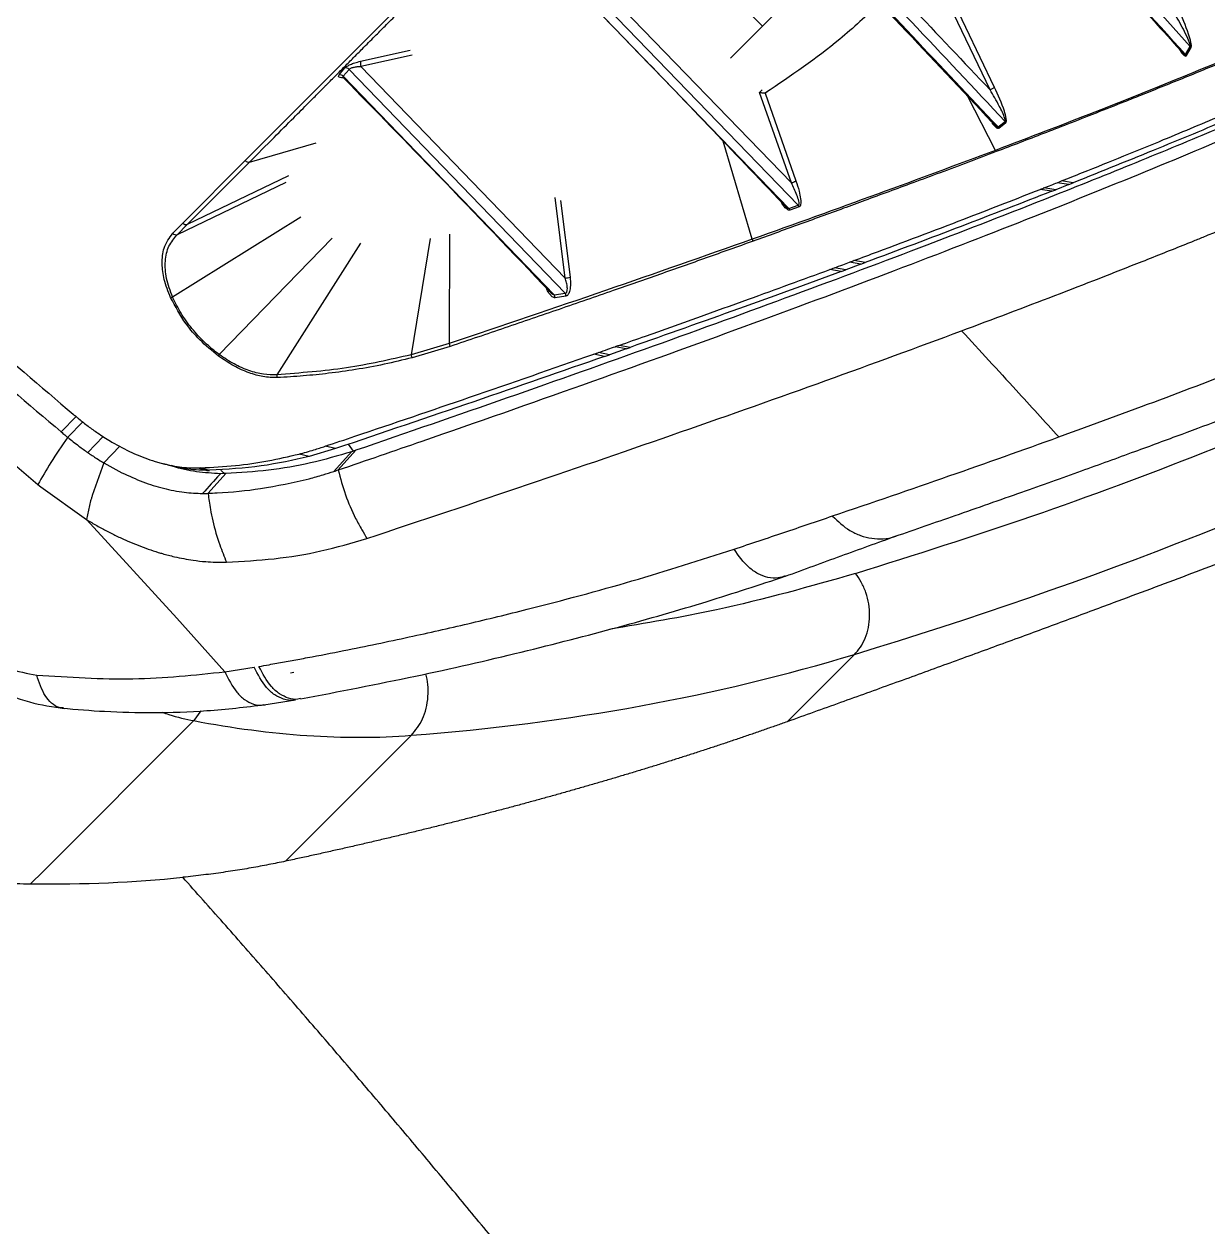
# Model space of a CAD drawing. Extents: x 525 to 613, y 487 to 635.
# Drawn here: x 594.53 to 599.6, y 569.88 to 575.03 of the extents above; entities that cross this region are included whole.
import ezdxf

# ---------------------------------------------------------------- set-up
doc = ezdxf.new("R2010")
doc.units = 0
doc.header["$MEASUREMENT"] = 0
doc.layers.add('1', color=4, linetype='Continuous')
doc.layers.add('STD TEST', color=3, linetype='Continuous')

# ---------------------------------------------------------------- blocks, each defined once
blk = doc.blocks.new('2023 VANGUARD')
at = {"layer": '1', "color": 3, "linetype": 'Continuous', "lineweight": 25}
for p, q in [((28.0539, -16.9949), (28.7296, -17.6697)), ((27.7079, -17.1589), (28.8533, -18.3417)), ((28.8426, -18.4509), (27.6258, -17.193)), ((28.883, -18.4373), (27.6528, -17.165)), ((28.5925, -17.8068), (29.0338, -17.3655)), ((29.7043, -17.9431), (29.4263, -17.3612)), ((29.724, -17.9325), (29.4514, -17.3621)), ((27.0074, -17.8205), (27.2198, -17.7737)), ((30.5423, -17.7918), (30.5622, -17.7571)), ((30.5459, -17.7965), (30.5658, -17.7619)), ((30.5658, -17.7619), (30.5622, -17.7571)), ((27.228, -17.7942), (27.0091, -17.8424)), ((26.9156, -17.8788), (26.9409, -17.8493)), ((26.9588, -17.8553), (26.9337, -17.8847)), ((26.9337, -17.8847), (27.8375, -18.8218)), ((27.8839, -18.8149), (26.9588, -17.8553)), ((27.0091, -17.8424), (27.8846, -18.7495)), ((26.9367, -17.8929), (26.936, -17.8932)), ((28.7173, -17.9546), (28.7288, -17.9425)), ((28.8533, -18.3417), (28.7173, -17.9546)), ((28.7424, -17.9566), (28.741, -17.9572)), ((28.741, -17.9572), (28.873, -18.3335)), ((28.7424, -17.9566), (28.7489, -17.9498)), ((29.7276, -18.2026), (29.6093, -17.9723)), ((29.7386, -18.1022), (29.7687, -18.0782)), ((29.7419, -18.1073), (29.772, -18.0832)), ((29.772, -18.0832), (29.7687, -18.0782)), ((26.5322, -18.2523), (26.8168, -18.1704)), ((28.6855, -18.5834), (28.5611, -18.1637)), ((26.246, -18.5141), (26.513, -18.2461)), ((26.2653, -18.5204), (26.5322, -18.2523)), ((26.6879, -18.3398), (26.2217, -18.5643)), ((26.6992, -18.3117), (26.2653, -18.5204)), ((30.0426, -18.3485), (29.9857, -18.371)), ((30.0426, -18.3485), (29.992, -18.341)), ((30.0611, -18.3411), (30.0104, -18.3337)), ((30.0426, -18.3485), (30.0611, -18.3411)), ((29.9691, -18.3775), (29.9186, -18.37)), ((29.9857, -18.371), (29.9351, -18.3635)), ((29.9691, -18.3775), (29.9857, -18.371)), ((27.8846, -18.7495), (27.8409, -18.4047)), ((27.864, -18.417), (27.9049, -18.7453)), ((28.8426, -18.4509), (28.883, -18.4373)), ((28.8866, -18.4447), (28.8463, -18.4584)), ((26.7521, -18.4885), (26.2026, -18.8321)), ((26.2028, -18.5579), (26.246, -18.5141)), ((26.2217, -18.5643), (26.2653, -18.5204)), ((26.8858, -18.5791), (26.4023, -19.0776)), ((27.008, -18.6002), (26.6487, -19.1638)), ((27.3061, -18.5803), (27.2243, -19.0785)), ((27.3881, -18.562), (27.3879, -19.0301)), ((29.0865, -18.7139), (29.0375, -18.7058)), ((29.1516, -18.6898), (29.0865, -18.7139)), ((29.1516, -18.6898), (29.1025, -18.6817)), ((29.1701, -18.6829), (29.121, -18.6749)), ((29.1516, -18.6898), (29.1701, -18.6829)), ((29.067, -18.7211), (29.0181, -18.713)), ((29.067, -18.7211), (29.0865, -18.7139)), ((27.8174, -18.806), (27.8234, -18.8133)), ((27.8375, -18.8218), (27.8839, -18.8149)), ((27.8877, -18.8266), (27.8414, -18.8337)), ((27.3879, -19.0301), (27.2243, -19.0785)), ((27.3921, -19.0426), (27.2282, -19.0913)), ((28.0741, -19.0779), (28.0272, -19.0688)), ((28.1462, -19.0525), (28.0741, -19.0779)), ((28.1462, -19.0525), (28.0991, -19.0436)), ((28.1624, -19.0468), (28.1154, -19.0379)), ((28.1462, -19.0525), (28.1624, -19.0468)), ((28.0531, -19.0852), (28.0063, -19.0761)), ((28.0531, -19.0852), (28.0741, -19.0779)), ((25.789, -19.3432), (25.7249, -19.4087)), ((25.8173, -19.3659), (25.7528, -19.4317)), ((25.9045, -19.4283), (25.8388, -19.4969)), ((25.908, -19.5417), (25.9762, -19.47)), ((25.9362, -19.4487), (25.942, -19.4521)), ((26.9007, -19.4803), (26.7869, -19.5141)), ((26.9007, -19.4803), (26.8565, -19.4702)), ((26.9779, -19.4908), (26.9558, -19.4616)), ((26.7869, -19.514), (26.744, -19.5037)), ((26.9691, -19.4937), (26.8938, -19.5782)), ((26.9874, -19.4876), (26.912, -19.572)), ((26.9779, -19.4908), (26.969, -19.4937)), ((26.9873, -19.4876), (26.9779, -19.4908)), ((25.908, -19.5417), (25.8581, -19.6809)), ((25.908, -19.5416), (25.9853, -19.5838)), ((26.1339, -19.5372), (26.1639, -19.546)), ((26.3117, -19.5633), (26.3231, -19.5629)), ((26.3117, -19.5633), (26.3484, -19.5737)), ((26.3604, -19.5735), (26.3231, -19.5629)), ((26.3484, -19.5737), (26.3604, -19.5735)), ((25.625, -19.6343), (25.6372, -19.6444)), ((26.4309, -19.5874), (26.3546, -19.672)), ((26.4245, -19.5876), (26.4073, -19.5879)), ((26.4309, -19.5874), (26.4245, -19.5876)), ((25.6372, -19.6444), (25.8334, -19.7845)), ((25.8513, -19.7048), (25.8334, -19.7845)), ((25.8333, -19.7845), (26.22, -20.2065)), ((26.22, -20.2065), (26.4262, -20.4365)), ((28.8349, -20.6508), (29.1235, -20.3622)), ((26.4263, -20.4365), (26.5516, -20.4174)), ((26.7211, -20.4395), (26.7079, -20.443)), ((26.5925, -20.5784), (26.7291, -20.5567)), ((26.3236, -20.6041), (26.2936, -20.6461)), ((25.6472, -21.2924), (26.2936, -20.6461)), ((27.2256, -20.7089), (26.686, -21.2485)), ((25.5942, -21.3455), (25.6472, -21.2924))]:
    blk.add_line(p, q, dxfattribs=at)
for centre, radius, start, end in [((27.0522, -17.828), 0.0454, 170.5638, 198.5392), ((26.9188, -17.8993), 0.0208, 44.4745, 98.8886), ((26.9439, -17.8699), 0.0208, 44.4928, 98.4462), ((29.748, -18.1945), 0.022, 201.764, 217.9204), ((26.5281, -18.2323), 0.0204, 222.3821, 281.6658), ((28.8245, -18.4645), 0.0226, 15.5532, 36.9063), ((28.8649, -18.4509), 0.0226, 16.0735, 37.0486), ((26.2612, -18.5003), 0.0205, 222.1935, 281.5718), ((26.2181, -18.544), 0.0207, 222.4455, 280.0507), ((28.7077, -18.5778), 0.0229, 194.1843, 216.7919), ((27.8791, -18.6716), 0.0781, 273.9952, 289.2893), ((26.1937, -18.8036), 0.0299, 269.9576, 287.4579), ((27.8184, -18.8346), 0.0229, 2.1611, 33.6941), ((27.8648, -18.8277), 0.0229, 2.6126, 33.7313), ((27.412, -19.0288), 0.0242, 182.9099, 214.6539), ((26.4361, -19.0975), 0.0393, 149.5353, 160.2236), ((27.2489, -19.078), 0.0246, 181.1294, 212.6752), ((26.6746, -19.1648), 0.0259, 177.8269, 205.983)]:
    blk.add_arc(centre, radius, start, end, dxfattribs=at)
for points, knots in [([(33.089, -17.8555), (32.8469, -17.5345), (32.3652, -16.8957), (31.5863, -15.9847), (30.7889, -15.0999), (29.9669, -14.2414), (29.1318, -13.4082), (28.2861, -12.5963), (27.4201, -11.8141), (26.5231, -11.0565), (25.896, -10.586), (25.5807, -10.3493)], [0, 0, 0, 0, 0.113392, 0.225638, 0.337341, 0.448782, 0.560233, 0.669481, 0.778832, 0.888788, 1, 1, 1, 1]), ([(32.6165, -18.3278), (32.528, -18.1961), (32.3492, -17.9299), (32.0677, -17.5326), (31.7728, -17.1325), (31.4636, -16.7304), (31.1491, -16.3383), (30.7744, -15.8893), (30.3282, -15.3796), (29.7887, -14.7964), (29.285, -14.2806), (28.8367, -13.84), (28.4614, -13.4835), (28.0918, -13.1442), (27.7284, -12.8222), (27.3605, -12.5075), (26.9058, -12.1331), (26.3605, -11.7073), (25.7337, -11.2469), (25.3112, -10.9616), (25.103, -10.821)], [0, 0, 0, 0, 0.0447089, 0.0903487, 0.1369096, 0.1843794, 0.2327447, 0.2779544, 0.3484175, 0.4226792, 0.500679, 0.5505248, 0.5989031, 0.6457948, 0.691185, 0.7350623, 0.7815627, 0.8564232, 0.9292521, 1, 1, 1, 1]), ([(26.513, -18.2461), (26.6532, -18.1059), (26.9335, -17.8256), (27.3264, -17.4323), (27.7009, -17.0565), (28.0561, -16.6987), (28.3947, -16.3564), (28.7162, -16.0311), (29.0196, -15.7236), (29.2022, -15.5384), (29.2936, -15.4458)], [0, 0, 0, 0, 0.124992, 0.249991, 0.374994, 0.500001, 0.625009, 0.750013, 0.875011, 1, 1, 1, 1]), ([(26.5322, -18.2523), (26.5673, -18.217), (26.6309, -18.1532), (26.715, -18.0689), (26.7787, -18.005), (26.8225, -17.961), (26.8484, -17.9349), (26.8726, -17.9106), (26.9016, -17.8815), (26.9397, -17.8432), (26.9776, -17.8051), (27.0207, -17.7618), (27.0656, -17.7167), (27.1155, -17.6666), (27.1678, -17.6141), (27.2275, -17.554), (27.2907, -17.4906), (27.3642, -17.4167), (27.4445, -17.3359), (27.5308, -17.2492), (27.6221, -17.1574), (27.7134, -17.0656), (27.8058, -16.9726), (27.897, -16.8809), (27.9887, -16.7887), (28.0838, -16.693), (28.1793, -16.5968), (28.2811, -16.4944), (28.3853, -16.3895), (28.4902, -16.2838), (28.5929, -16.1805), (28.693, -16.0795), (28.8508, -15.9205), (29.0649, -15.7043), (29.2314, -15.536), (29.3162, -15.4502)], [0, 0, 0, 0, 0.031102, 0.056282, 0.075541, 0.088878, 0.096293, 0.099337, 0.111164, 0.122963, 0.134733, 0.146474, 0.1633, 0.177064, 0.193684, 0.213162, 0.234458, 0.254875, 0.284974, 0.313681, 0.340995, 0.377161, 0.406953, 0.436616, 0.472631, 0.504105, 0.538698, 0.576408, 0.616164, 0.655115, 0.695362, 0.734534, 0.772763, 0.884269, 1, 1, 1, 1]), ([(28.829, -15.9765), (28.88, -16.0288), (28.9806, -16.1319), (29.1243, -16.2802), (29.2543, -16.4152), (29.3663, -16.5321), (29.4604, -16.6308), (29.5396, -16.7142), (29.628, -16.8075), (29.7427, -16.9292), (29.898, -17.095), (30.0866, -17.2982), (30.2982, -17.5282), (30.4458, -17.6915), (30.5202, -17.7738)], [0, 0, 0, 0, 0.088774, 0.175045, 0.250975, 0.316566, 0.371816, 0.416727, 0.456379, 0.528032, 0.620036, 0.732393, 0.865102, 1, 1, 1, 1]), ([(30.5423, -17.7918), (30.2614, -17.4839), (29.6998, -16.8682), (29.1193, -16.2698), (28.8291, -15.9706)], [0, 0, 0, 0, 0.500025, 1, 1, 1, 1]), ([(28.8583, -15.9456), (28.9543, -16.0442), (29.1561, -16.2513), (29.4711, -16.5797), (29.8129, -16.9412), (30.1806, -17.3363), (30.4318, -17.6134), (30.5622, -17.7571)], [0, 0, 0, 0, 0.165885, 0.348821, 0.548819, 0.765883, 1, 1, 1, 1]), ([(29.7687, -18.0782), (29.6349, -17.9355), (29.375, -17.6582), (28.9926, -17.2584), (28.6313, -16.8849), (28.3965, -16.6456), (28.2831, -16.5299)], [0, 0, 0, 0, 0.273502, 0.531332, 0.773494, 1, 1, 1, 1]), ([(28.3371, -16.5219), (28.5671, -16.7567), (29.027, -17.2264), (29.4785, -17.7042), (29.7043, -17.9431)], [0, 0, 0, 0, 0.499964, 1, 1, 1, 1]), ([(28.2513, -16.5591), (28.4773, -16.7897), (28.9697, -17.2922), (29.4519, -17.8044), (29.7128, -18.0814)], [0, 0, 0, 0, 0.459009, 1, 1, 1, 1]), ([(29.7386, -18.1022), (29.4938, -17.8421), (29.0042, -17.3218), (28.5043, -16.8113), (28.2544, -16.556)], [0, 0, 0, 0, 0.500017, 1, 1, 1, 1]), ([(27.624, -17.1975), (27.8083, -17.3852), (28.2092, -17.7933), (28.604, -18.2072), (28.8172, -18.4308)], [0, 0, 0, 0, 0.45983, 1, 1, 1, 1]), ([(29.2304, -17.5728), (29.1748, -17.6251), (29.0246, -17.7662), (28.8514, -17.883), (28.7424, -17.9566)], [0, 0, 0, 0, 0.370714, 1, 1, 1, 1]), ([(31.2487, -17.587), (31.1397, -17.6336), (30.9217, -17.7268), (30.5534, -17.8788), (30.1591, -18.0376), (29.8714, -18.1476), (29.7276, -18.2026)], [0, 0, 0, 0, 0.249996, 0.499995, 0.749996, 1, 1, 1, 1]), ([(31.252, -17.5934), (31.1649, -17.6305), (30.9931, -17.7037), (30.775, -17.7941), (30.6185, -17.8582), (30.5278, -17.8951), (30.4379, -17.9314), (30.3554, -17.9645), (30.2633, -18.0012), (30.1598, -18.0422), (30.0439, -18.0876), (29.9351, -18.1298), (29.8332, -18.169), (29.7648, -18.195), (29.7306, -18.208)], [0, 0, 0, 0, 0.200875, 0.396231, 0.456503, 0.516239, 0.57544, 0.630724, 0.673355, 0.748347, 0.821887, 0.882771, 0.941398, 1, 1, 1, 1]), ([(30.5622, -17.7571), (30.5623, -17.7568), (30.5625, -17.756), (30.5624, -17.7538), (30.5604, -17.7433), (30.5498, -17.7186), (30.5268, -17.6702), (30.5048, -17.6323), (30.49, -17.6069)], [0, 0, 0, 0, 0.012072, 0.024808, 0.051838, 0.232455, 0.48621, 1, 1, 1, 1]), ([(30.5658, -17.7619), (30.5662, -17.7608), (30.5671, -17.7584), (30.567, -17.7507), (30.5639, -17.7327), (30.5477, -17.6789), (30.5269, -17.6316), (30.511, -17.5957)], [0, 0, 0, 0, 0.032067, 0.075182, 0.158067, 0.359041, 1, 1, 1, 1]), ([(31.6899, -17.6642), (31.6116, -17.7005), (31.4524, -17.7741), (31.1858, -17.8932), (30.8928, -18.0206), (30.5702, -18.1568), (30.2173, -18.3015), (29.8386, -18.4525), (29.3907, -18.6258), (28.8706, -18.821), (28.2695, -19.0396), (27.6456, -19.2607), (27.2055, -19.4124), (26.9873, -19.4876)], [0, 0, 0, 0, 0.073434, 0.149042, 0.226912, 0.307125, 0.389668, 0.474472, 0.55786, 0.670736, 0.782355, 0.892082, 1, 1, 1, 1]), ([(29.1235, -20.3622), (30.1322, -20.0561), (31.0877, -19.6807), (32.884, -18.7944), (33.7248, -18.2835), (34.5046, -17.707)], [0, 0, 0, 0, 0.5, 0.5, 1, 1, 1, 1]), ([(26.912, -19.572), (27.0323, -19.5307), (27.3934, -19.4065), (27.9671, -19.2052), (28.6179, -18.9708), (29.2287, -18.7438), (29.7945, -18.5258), (30.3165, -18.3166), (30.7938, -18.1171), (31.2314, -17.9269), (31.4842, -17.811), (31.6106, -17.753)], [0, 0, 0, 0, 0.059169, 0.177526, 0.296078, 0.414434, 0.532979, 0.649245, 0.765695, 0.882739, 1, 1, 1, 1]), ([(30.5127, -17.7655), (30.5145, -17.7687), (30.5215, -17.7806), (30.5309, -17.7908), (30.5386, -17.7968), (30.5416, -17.7982), (30.5442, -17.7986), (30.5453, -17.7972), (30.5459, -17.7965)], [0, 0, 0, 0, 0.172318, 0.647044, 0.757243, 0.820178, 0.917575, 1, 1, 1, 1]), ([(30.5204, -17.7737), (30.5207, -17.7741), (30.5249, -17.7796), (30.5311, -17.7862), (30.5379, -17.7919), (30.5407, -17.7929), (30.5418, -17.7926), (30.5421, -17.7921), (30.5423, -17.7918)], [0, 0, 0, 0, 0.049173, 0.559481, 0.794611, 0.900551, 0.950625, 1, 1, 1, 1]), ([(26.965, -17.8343), (26.9707, -17.8319), (26.9841, -17.8264), (26.9989, -17.8227), (27.0074, -17.8205)], [0, 0, 0, 0, 0.4263032, 1, 1, 1, 1]), ([(30.5459, -17.7965), (30.5454, -17.7957), (30.5444, -17.794), (30.543, -17.7926), (30.5423, -17.7918)], [0, 0, 0, 0, 0.491159, 1, 1, 1, 1]), ([(26.936, -17.8912), (26.9325, -17.8913), (26.9233, -17.8918), (26.9155, -17.8892), (26.9118, -17.8847), (26.9144, -17.8806), (26.9156, -17.8788)], [0, 0, 0, 0, 0.19334, 0.509848, 0.776974, 1, 1, 1, 1]), ([(26.9362, -17.8928), (26.9349, -17.8919), (26.9326, -17.8903), (26.9321, -17.8874), (26.9331, -17.8856), (26.9337, -17.8847)], [0, 0, 0, 0, 0.401221, 0.705874, 1, 1, 1, 1]), ([(26.9409, -17.8493), (26.9421, -17.8481), (26.9446, -17.8455), (26.9488, -17.8428), (26.9509, -17.8415)], [0, 0, 0, 0, 0.494823, 1, 1, 1, 1]), ([(26.9509, -17.8415), (26.955, -17.8391), (26.9592, -17.8365), (26.9648, -17.8344), (26.965, -17.8343)], [0, 0, 0, 0, 0.959695, 1, 1, 1, 1]), ([(26.9588, -17.8553), (26.9596, -17.8545), (26.9614, -17.8527), (26.9677, -17.8494), (26.9785, -17.8459), (26.9936, -17.843), (27.0039, -17.8426), (27.0091, -17.8424)], [0, 0, 0, 0, 0.115786, 0.234894, 0.482837, 0.739892, 1, 1, 1, 1]), ([(26.9358, -17.8932), (27.0712, -18.0318), (27.3669, -18.3343), (27.6587, -18.6406), (27.8169, -18.8065)], [0, 0, 0, 0, 0.458069, 1, 1, 1, 1]), ([(29.724, -17.9325), (29.723, -17.9333), (29.7209, -17.9347), (29.716, -17.9374), (29.7104, -17.9403), (29.7064, -17.9422), (29.7043, -17.9431)], [0, 0, 0, 0, 0.2640643, 0.5000045, 0.7359395, 1, 1, 1, 1]), ([(29.772, -18.0832), (29.7726, -18.0825), (29.7739, -18.081), (29.7744, -18.0779), (29.7745, -18.0753), (29.7745, -18.0717), (29.7731, -18.0584), (29.7594, -18.0098), (29.7394, -17.9661), (29.724, -17.9325)], [0, 0, 0, 0, 0.0310819, 0.0689901, 0.0772148, 0.0931109, 0.1471519, 0.3453954, 1, 1, 1, 1]), ([(28.741, -17.9572), (28.74, -17.9573), (28.7376, -17.9575), (28.7319, -17.9572), (28.7248, -17.9562), (28.7198, -17.9552), (28.7173, -17.9546)], [0, 0, 0, 0, 0.208753, 0.461631, 0.721587, 1, 1, 1, 1]), ([(29.7687, -18.0782), (29.7689, -18.078), (29.7693, -18.0775), (29.7698, -18.076), (29.7696, -18.0721), (29.7637, -18.0508), (29.7412, -18.0056), (29.7178, -17.9661), (29.7043, -17.9431)], [0, 0, 0, 0, 0.011879, 0.024081, 0.049938, 0.106745, 0.482651, 1, 1, 1, 1]), ([(29.712, -18.0845), (29.7178, -18.0913), (29.7257, -18.1007), (29.7352, -18.1072), (29.7395, -18.1085), (29.7412, -18.1076), (29.7419, -18.1073)], [0, 0, 0, 0, 0.565882, 0.77708, 0.903783, 1, 1, 1, 1]), ([(29.7131, -18.081), (29.7141, -18.0822), (29.7189, -18.0882), (29.726, -18.0953), (29.733, -18.101), (29.7362, -18.1024), (29.7377, -18.1026), (29.7383, -18.1024), (29.7386, -18.1022)], [0, 0, 0, 0, 0.117632, 0.586323, 0.805842, 0.906815, 0.954331, 1, 1, 1, 1]), ([(30.0104, -18.3337), (30.0405, -18.3217), (30.1911, -18.2617), (30.4287, -18.1652), (30.6229, -18.0837), (30.7089, -18.0475)], [0, 0, 0, 0, 0.1222075, 0.6110824, 1, 1, 1, 1]), ([(30.7605, -18.0546), (30.6506, -18.1007), (30.4288, -18.1938), (30.1844, -18.2917), (30.0611, -18.3411)], [0, 0, 0, 0, 0.495566, 1, 1, 1, 1]), ([(29.5827, -18.9758), (29.7174, -18.9251), (29.986, -18.824), (30.268, -18.7137), (30.4509, -18.641), (30.5239, -18.6116), (30.581, -18.5886), (30.6294, -18.569), (30.6942, -18.5426), (30.7713, -18.5111), (30.858, -18.4753), (30.952, -18.4362), (31.0562, -18.3925), (31.1443, -18.3551), (31.2124, -18.3259), (31.2574, -18.3065), (31.2998, -18.2882), (31.3402, -18.2707), (31.3785, -18.254), (31.4333, -18.23), (31.5005, -18.2003), (31.5761, -18.1666), (31.6401, -18.1378), (31.6783, -18.1204), (31.6959, -18.1124)], [0, 0, 0, 0, 0.159638, 0.318415, 0.359826, 0.401157, 0.416576, 0.437532, 0.46746, 0.506317, 0.545815, 0.591526, 0.643402, 0.701391, 0.726608, 0.750159, 0.772861, 0.794715, 0.815726, 0.835897, 0.885812, 0.929774, 0.967826, 1, 1, 1, 1]), ([(29.7419, -18.1073), (29.7415, -18.1064), (29.7405, -18.1046), (29.7392, -18.103), (29.7386, -18.1022)], [0, 0, 0, 0, 0.491139, 1, 1, 1, 1]), ([(29.7276, -18.2026), (29.562, -18.2644), (29.2308, -18.3881), (28.8672, -18.5183), (28.6855, -18.5834)], [0, 0, 0, 0, 0.500001, 1, 1, 1, 1]), ([(29.7306, -18.208), (29.6914, -18.2228), (29.6125, -18.2527), (29.4935, -18.2972), (29.3796, -18.3395), (29.2717, -18.3793), (29.1727, -18.4158), (29.0435, -18.4631), (28.8851, -18.5209), (28.7538, -18.5682), (28.6893, -18.5915)], [0, 0, 0, 0, 0.1201, 0.241391, 0.35664, 0.456541, 0.555683, 0.641741, 0.824069, 1, 1, 1, 1]), ([(28.8533, -18.3417), (28.8553, -18.341), (28.8592, -18.3396), (28.8648, -18.3375), (28.8697, -18.3354), (28.8719, -18.3342), (28.873, -18.3335)], [0, 0, 0, 0, 0.2623023, 0.497575, 0.7356217, 1, 1, 1, 1]), ([(28.883, -18.4373), (28.8834, -18.4372), (28.8844, -18.4369), (28.8854, -18.4357), (28.8861, -18.4339), (28.8867, -18.4291), (28.8845, -18.4155), (28.8744, -18.3845), (28.8618, -18.3589), (28.8533, -18.3417)], [0, 0, 0, 0, 0.02509, 0.050081, 0.07577, 0.102555, 0.218807, 0.472548, 1, 1, 1, 1]), ([(28.873, -18.3335), (28.8777, -18.3479), (28.886, -18.3732), (28.8924, -18.4041), (28.8939, -18.4234), (28.8933, -18.434), (28.8913, -18.4405), (28.8889, -18.4436), (28.8874, -18.4443), (28.8866, -18.4447)], [0, 0, 0, 0, 0.361183, 0.637594, 0.749062, 0.842504, 0.92392, 0.961841, 1, 1, 1, 1]), ([(29.9351, -18.3635), (29.9457, -18.3593), (29.9647, -18.3518), (29.9836, -18.3443), (29.992, -18.341)], [0, 0, 0, 0, 0.560161, 1, 1, 1, 1]), ([(29.992, -18.341), (29.9944, -18.3401), (30.0006, -18.3376), (30.0067, -18.3352), (30.0104, -18.3337)], [0, 0, 0, 0, 0.396342, 1, 1, 1, 1]), ([(29.9991, -19.4306), (30.1456, -19.377), (30.4385, -19.2698), (30.8411, -19.1152), (31.2157, -18.9658), (31.5729, -18.8172), (31.9086, -18.6711), (32.205, -18.5353), (32.3845, -18.4479), (32.4757, -18.4017), (32.5004, -18.3891), (32.5246, -18.3766), (32.5485, -18.3641), (32.5722, -18.3517), (32.5949, -18.3397), (32.6096, -18.3316), (32.6165, -18.3278)], [0, 0, 0, 0, 0.125105, 0.25021, 0.375318, 0.500431, 0.64056, 0.780705, 0.904085, 0.917936, 0.931792, 0.945628, 0.959395, 0.973185, 0.98731, 1, 1, 1, 1]), ([(29.121, -18.6749), (29.1549, -18.6622), (29.3246, -18.5991), (29.5948, -18.4967), (29.8187, -18.4091), (29.9185, -18.37)], [0, 0, 0, 0, 0.1217067, 0.6085762, 1, 1, 1, 1]), ([(29.9691, -18.3775), (29.8414, -18.4274), (29.5858, -18.5274), (29.3088, -18.631), (29.1701, -18.6829)], [0, 0, 0, 0, 0.499515, 1, 1, 1, 1]), ([(29.9186, -18.3701), (29.9208, -18.3692), (29.9264, -18.367), (29.9319, -18.3648), (29.9351, -18.3635)], [0, 0, 0, 0, 0.4154519, 1, 1, 1, 1]), ([(28.8463, -18.4584), (28.8446, -18.4586), (28.8409, -18.4589), (28.8318, -18.4533), (28.8208, -18.443), (28.8137, -18.4297), (28.8105, -18.4238)], [0, 0, 0, 0, 0.141989, 0.309356, 0.69073, 1, 1, 1, 1]), ([(28.8184, -18.4298), (28.8235, -18.4363), (28.8299, -18.4445), (28.8386, -18.4503), (28.8413, -18.4507), (28.8426, -18.4509)], [0, 0, 0, 0, 0.661296, 0.838077, 1, 1, 1, 1]), ([(29.2983, -19.856), (29.3844, -19.8263), (29.5695, -19.7624), (29.8348, -19.669), (30.0911, -19.5775), (30.3194, -19.4948), (30.5217, -19.4203), (30.6889, -19.358), (30.8257, -19.3065), (30.9361, -19.2645), (31.0338, -19.227), (31.1197, -19.1939), (31.1998, -19.1627), (31.29, -19.1274), (31.3979, -19.0847), (31.5255, -19.0338), (31.6647, -18.9774), (31.814, -18.916), (31.9715, -18.8501), (32.128, -18.7833), (32.2816, -18.7163), (32.4308, -18.6498), (32.5616, -18.5898), (32.6749, -18.5364), (32.7454, -18.5024), (32.7909, -18.4801), (32.8122, -18.4696), (32.8334, -18.4591), (32.8545, -18.4486), (32.8757, -18.4379), (32.8961, -18.4276), (32.9094, -18.4207), (32.9157, -18.4175)], [0, 0, 0, 0, 0.0512943, 0.1103491, 0.1650636, 0.2154279, 0.2614425, 0.3031107, 0.3328012, 0.3598084, 0.3841322, 0.4057721, 0.4250683, 0.4459501, 0.4764398, 0.5113109, 0.5505646, 0.5942039, 0.6422317, 0.6946482, 0.7444018, 0.7975522, 0.8541009, 0.8932873, 0.9339534, 0.9432883, 0.952691, 0.9621376, 0.9716146, 0.9812513, 0.9911997, 1, 1, 1, 1]), ([(24.9116, -18.5478), (24.9604, -18.5956), (25.1069, -18.7393), (25.3928, -19.0064), (25.6364, -19.2137), (25.7768, -19.3331)], [0, 0, 0, 0, 0.1747761, 0.5244583, 1, 1, 1, 1]), ([(26.1937, -18.8335), (26.1834, -18.8072), (26.1638, -18.7569), (26.1551, -18.6844), (26.1627, -18.613), (26.1885, -18.5775), (26.2028, -18.5579)], [0, 0, 0, 0, 0.234949, 0.448746, 0.695468, 1, 1, 1, 1]), ([(26.2026, -18.8321), (26.1926, -18.8048), (26.1724, -18.7503), (26.1682, -18.6753), (26.1827, -18.6104), (26.2087, -18.5797), (26.2217, -18.5643)], [0, 0, 0, 0, 0.250872, 0.501174, 0.750898, 1, 1, 1, 1]), ([(28.6855, -18.5834), (28.4791, -18.656), (28.0665, -18.8012), (27.6141, -18.9538), (27.3879, -19.0301)], [0, 0, 0, 0, 0.4999991, 1, 1, 1, 1]), ([(28.6893, -18.5915), (28.6228, -18.6154), (28.4913, -18.6625), (28.2913, -18.7332), (28.0815, -18.8066), (27.8605, -18.8831), (27.6279, -18.9627), (27.4703, -19.0161), (27.3921, -19.0426)], [0, 0, 0, 0, 0.163056, 0.322155, 0.477291, 0.654545, 0.828776, 1, 1, 1, 1]), ([(29.1285, -20.0153), (29.3818, -19.9353), (29.8885, -19.7752), (30.6221, -19.5014), (31.3352, -19.2025), (31.9924, -18.8962), (32.4011, -18.6773), (32.5881, -18.5771)], [0, 0, 0, 0, 0.2064478, 0.4128957, 0.6193435, 0.8257914, 1, 1, 1, 1]), ([(24.8988, -18.6656), (25.0335, -18.7941), (25.3029, -19.0512), (25.5843, -19.2895), (25.7249, -19.4087)], [0, 0, 0, 0, 0.500117, 1, 1, 1, 1]), ([(29.0181, -18.713), (29.0207, -18.712), (29.0272, -18.7096), (29.0336, -18.7072), (29.0375, -18.7058)], [0, 0, 0, 0, 0.408361, 1, 1, 1, 1]), ([(29.0375, -18.7058), (29.0496, -18.7013), (29.0714, -18.6933), (29.093, -18.6853), (29.1025, -18.6817)], [0, 0, 0, 0, 0.5598559, 1, 1, 1, 1]), ([(29.1025, -18.6817), (29.105, -18.6808), (29.1112, -18.6785), (29.1174, -18.6762), (29.121, -18.6749)], [0, 0, 0, 0, 0.414325, 1, 1, 1, 1]), ([(27.8839, -18.8149), (27.8847, -18.8149), (27.8865, -18.8149), (27.8888, -18.8135), (27.8907, -18.8111), (27.8925, -18.8066), (27.8936, -18.7994), (27.8934, -18.7865), (27.8907, -18.7694), (27.8866, -18.7562), (27.8846, -18.7495)], [0, 0, 0, 0, 0.055278, 0.109458, 0.164095, 0.220461, 0.339316, 0.465346, 0.728702, 1, 1, 1, 1]), ([(27.9049, -18.7453), (27.906, -18.7575), (27.9076, -18.7745), (27.9056, -18.7955), (27.9032, -18.8072), (27.8998, -18.8162), (27.8959, -18.822), (27.8918, -18.8255), (27.8891, -18.8263), (27.8877, -18.8266)], [0, 0, 0, 0, 0.370556, 0.515351, 0.645811, 0.749903, 0.847104, 0.922809, 1, 1, 1, 1]), ([(28.1154, -19.0379), (28.1532, -19.0245), (28.3424, -18.9579), (28.6477, -18.8488), (28.9028, -18.7552), (29.0181, -18.713)], [0, 0, 0, 0, 0.120537, 0.602729, 1, 1, 1, 1]), ([(29.067, -18.7211), (28.922, -18.7743), (28.6311, -18.881), (28.3189, -18.9914), (28.1624, -19.0468)], [0, 0, 0, 0, 0.498611, 1, 1, 1, 1]), ([(24.6848, -18.7753), (24.7864, -18.8748), (24.9896, -19.0737), (25.3038, -19.3608), (25.5179, -19.5431), (25.625, -19.6343)], [0, 0, 0, 0, 0.333336, 0.66667, 1, 1, 1, 1]), ([(27.8414, -18.8337), (27.8394, -18.8337), (27.8351, -18.8337), (27.827, -18.8289), (27.8169, -18.8177), (27.8086, -18.805), (27.8051, -18.7952), (27.8046, -18.7937)], [0, 0, 0, 0, 0.1338579, 0.2840823, 0.5659354, 0.9366207, 1, 1, 1, 1]), ([(26.3991, -19.0842), (26.3717, -19.0617), (26.3214, -19.0206), (26.2478, -18.9346), (26.2141, -18.8716), (26.1937, -18.8335)], [0, 0, 0, 0, 0.323173, 0.591121, 1, 1, 1, 1]), ([(26.4023, -19.0776), (26.3813, -19.0609), (26.3393, -19.0275), (26.284, -18.9663), (26.2361, -18.9005), (26.2138, -18.8549), (26.2026, -18.8321)], [0, 0, 0, 0, 0.250154, 0.500352, 0.750371, 1, 1, 1, 1]), ([(27.8234, -18.8133), (27.8258, -18.8155), (27.8303, -18.8197), (27.8352, -18.8211), (27.8375, -18.8218)], [0, 0, 0, 0, 0.519397, 1, 1, 1, 1]), ([(27.0349, -19.8655), (27.267, -19.7881), (27.7332, -19.6324), (28.3863, -19.4075), (29.0097, -19.1873), (29.3916, -19.0463), (29.5827, -18.9758)], [0, 0, 0, 0, 0.247343, 0.496757, 0.748239, 1, 1, 1, 1]), ([(33.0926, -18.9919), (33.0849, -18.9955), (33.0693, -19.0025), (33.0455, -19.0132), (33.0214, -19.024), (32.997, -19.0349), (32.9722, -19.046), (32.947, -19.0572), (32.9215, -19.0685), (32.8956, -19.0799), (32.8694, -19.0914), (32.8429, -19.1031), (32.8159, -19.1148), (32.7887, -19.1267), (32.7611, -19.1387), (32.7331, -19.1508), (32.7048, -19.163), (32.6761, -19.1754), (32.6471, -19.1878), (32.6177, -19.2004), (32.588, -19.2131), (32.5579, -19.2259), (32.5274, -19.2388), (32.4966, -19.2518), (32.4655, -19.265), (32.434, -19.2782), (32.4021, -19.2916), (32.311, -19.3297), (32.1549, -19.3943), (31.9231, -19.4887), (31.6768, -19.5874), (31.4163, -19.6902), (31.1417, -19.7971), (30.8532, -19.9079), (30.5505, -20.0227), (30.3071, -20.1138), (30.1319, -20.1789), (30.0307, -20.2164), (29.9282, -20.2543), (29.8245, -20.2924), (29.7195, -20.3309), (29.6133, -20.3697), (29.5058, -20.4089), (29.3971, -20.4484), (29.2872, -20.4882), (29.176, -20.5283), (29.0636, -20.5688), (28.95, -20.6096), (28.8733, -20.637), (28.8349, -20.6508)], [0, 0, 0, 0, 0.009609, 0.019217, 0.028825, 0.038433, 0.048041, 0.05765, 0.067258, 0.076867, 0.086476, 0.096085, 0.105696, 0.115307, 0.124919, 0.134532, 0.144146, 0.153761, 0.163378, 0.172996, 0.182615, 0.192237, 0.20186, 0.211485, 0.221112, 0.230741, 0.240372, 0.250006, 0.312521, 0.375005, 0.437488, 0.5, 0.562428, 0.624883, 0.687395, 0.749993, 0.769225, 0.788454, 0.80768, 0.826904, 0.846128, 0.865352, 0.884578, 0.903805, 0.923035, 0.942268, 0.961507, 0.98075, 1, 1, 1, 1]), ([(29.5826, -18.9757), (29.6607, -19.0604), (29.8, -19.2115), (29.9383, -19.3637), (29.9991, -19.4306)], [0, 0, 0, 0, 0.56, 1, 1, 1, 1]), ([(28.0063, -19.0761), (28.0092, -19.0751), (28.0161, -19.0727), (28.0231, -19.0703), (28.0272, -19.0688)], [0, 0, 0, 0, 0.413344, 1, 1, 1, 1]), ([(28.0272, -19.0688), (28.0406, -19.0641), (28.0647, -19.0557), (28.0886, -19.0473), (28.0991, -19.0436)], [0, 0, 0, 0, 0.559848, 1, 1, 1, 1]), ([(28.0991, -19.0436), (28.1018, -19.0426), (28.1073, -19.0407), (28.1127, -19.0388), (28.1154, -19.0379)], [0, 0, 0, 0, 0.5, 1, 1, 1, 1]), ([(26.6513, -19.1761), (26.631, -19.1757), (26.5926, -19.1748), (26.5288, -19.1565), (26.4642, -19.1283), (26.4209, -19.099), (26.3991, -19.0842)], [0, 0, 0, 0, 0.26372, 0.496598, 0.746741, 1, 1, 1, 1]), ([(26.6487, -19.1638), (26.63, -19.1641), (26.5924, -19.1646), (26.5297, -19.1478), (26.4653, -19.1201), (26.4233, -19.0918), (26.4023, -19.0776)], [0, 0, 0, 0, 0.249506, 0.499491, 0.749738, 1, 1, 1, 1]), ([(27.2243, -19.0785), (27.1336, -19.0993), (26.952, -19.1409), (26.7498, -19.1562), (26.6487, -19.1638)], [0, 0, 0, 0, 0.499993, 1, 1, 1, 1]), ([(27.2282, -19.0913), (27.1886, -19.1009), (27.11, -19.1201), (26.9903, -19.1418), (26.8745, -19.1579), (26.7628, -19.1694), (26.6884, -19.1739), (26.6513, -19.1761)], [0, 0, 0, 0, 0.219876, 0.437119, 0.636174, 0.818383, 1, 1, 1, 1]), ([(26.8565, -19.4702), (26.8985, -19.456), (27.1088, -19.3852), (27.4995, -19.2524), (27.8306, -19.1372), (28.0063, -19.0761)], [0, 0, 0, 0, 0.1050342, 0.5252133, 1, 1, 1, 1]), ([(28.0531, -19.0852), (27.8686, -19.1494), (27.4983, -19.2784), (27.1003, -19.4128), (26.9007, -19.4803)], [0, 0, 0, 0, 0.498267, 1, 1, 1, 1]), ([(25.7768, -19.3331), (25.7808, -19.3364), (25.7887, -19.343), (25.7967, -19.3496), (25.8007, -19.3529)], [0, 0, 0, 0, 0.4999982, 1, 1, 1, 1]), ([(25.8007, -19.3529), (25.8138, -19.3634), (25.8401, -19.3845), (25.8853, -19.4169), (25.9177, -19.4371), (25.9362, -19.4487)], [0, 0, 0, 0, 0.298802, 0.597593, 1, 1, 1, 1]), ([(25.7249, -19.4087), (25.7301, -19.413), (25.7394, -19.4207), (25.7487, -19.4284), (25.7528, -19.4318)], [0, 0, 0, 0, 0.56, 1, 1, 1, 1]), ([(29.0296, -19.769), (29.1983, -19.7115), (29.5358, -19.5964), (29.8447, -19.4859), (29.9991, -19.4306)], [0, 0, 0, 0, 0.499921, 1, 1, 1, 1]), ([(25.7528, -19.4317), (25.7276, -19.4686), (25.6771, -19.5425), (25.6424, -19.6037), (25.625, -19.6343)], [0, 0, 0, 0, 0.499709, 1, 1, 1, 1]), ([(25.7528, -19.4317), (25.7686, -19.4445), (25.7969, -19.4673), (25.826, -19.4879), (25.8388, -19.497)], [0, 0, 0, 0, 0.559982, 1, 1, 1, 1]), ([(25.942, -19.4521), (25.9707, -19.468), (26.0289, -19.5), (26.116, -19.5334), (26.2016, -19.5555), (26.2663, -19.5633), (26.3021, -19.5633), (26.3117, -19.5633)], [0, 0, 0, 0, 0.226394, 0.457624, 0.683971, 0.91481, 1, 1, 1, 1]), ([(26.744, -19.5037), (26.7654, -19.4979), (26.8036, -19.4876), (26.8403, -19.4755), (26.8565, -19.4702)], [0, 0, 0, 0, 0.560267, 1, 1, 1, 1]), ([(34.2553, -19.4541), (34.1968, -19.5127), (34.1171, -19.5923), (33.9157, -19.7938), (33.7939, -19.9155), (33.5092, -20.2002), (33.3463, -20.3632), (32.9803, -20.7291), (32.7772, -20.9322), (32.3323, -21.3771), (32.0904, -21.619), (31.5698, -22.1397), (31.291, -22.4185), (30.6983, -23.0113), (30.3844, -23.3253), (29.723, -23.9867), (29.3756, -24.3342), (29.0123, -24.6973)], [0, 0, 0, 0, 0.125, 0.125, 0.25, 0.25, 0.375, 0.375, 0.5, 0.5, 0.625, 0.625, 0.75, 0.75, 0.875, 0.875, 1, 1, 1, 1]), ([(25.8388, -19.4969), (25.8516, -19.5057), (25.8745, -19.5213), (25.8978, -19.5354), (25.908, -19.5416)], [0, 0, 0, 0, 0.559988, 1, 1, 1, 1]), ([(26.3231, -19.5629), (26.3729, -19.5602), (26.4715, -19.5547), (26.6121, -19.5348), (26.7, -19.5141), (26.744, -19.5037)], [0, 0, 0, 0, 0.33684, 0.667853, 1, 1, 1, 1]), ([(26.7869, -19.514), (26.7197, -19.5294), (26.5846, -19.5602), (26.4353, -19.569), (26.3604, -19.5734)], [0, 0, 0, 0, 0.498217, 1, 1, 1, 1]), ([(26.969, -19.4937), (26.911, -19.5109), (26.7976, -19.5444), (26.617, -19.5753), (26.4921, -19.5834), (26.4309, -19.5874)], [0, 0, 0, 0, 0.347624, 0.680411, 1, 1, 1, 1]), ([(25.9853, -19.5838), (26.0153, -19.5975), (26.0748, -19.6248), (26.1645, -19.6522), (26.2507, -19.6694), (26.3049, -19.6715), (26.3308, -19.6725)], [0, 0, 0, 0, 0.251129, 0.500007, 0.760517, 1, 1, 1, 1]), ([(26.3484, -19.5737), (26.3187, -19.5728), (26.2595, -19.571), (26.1955, -19.5542), (26.1637, -19.5459)], [0, 0, 0, 0, 0.502376, 1, 1, 1, 1]), ([(26.4073, -19.5879), (26.3736, -19.5859), (26.3073, -19.582), (26.2352, -19.568), (26.1982, -19.5539), (26.1968, -19.5534)], [0, 0, 0, 0, 0.497603, 0.981377, 1, 1, 1, 1]), ([(26.4245, -19.5876), (26.4199, -19.5838), (26.4131, -19.5782), (26.4092, -19.5715), (26.4079, -19.5694)], [0, 0, 0, 0, 0.686512, 1, 1, 1, 1]), ([(26.7881, -19.6093), (26.8081, -19.6039), (26.8439, -19.5941), (26.8785, -19.583), (26.8937, -19.5781)], [0, 0, 0, 0, 0.56, 1, 1, 1, 1]), ([(26.8938, -19.5782), (26.8972, -19.577), (26.9033, -19.575), (26.9093, -19.5729), (26.912, -19.572)], [0, 0, 0, 0, 0.56, 1, 1, 1, 1]), ([(26.912, -19.572), (26.9212, -19.6077), (26.9398, -19.6791), (26.9709, -19.7459), (26.9865, -19.7793)], [0, 0, 0, 0, 0.499221, 1, 1, 1, 1]), ([(26.4074, -19.5879), (26.4064, -19.5889), (26.3809, -19.6171), (26.3554, -19.6453), (26.3308, -19.6725)], [0, 0, 0, 0, 0.036647, 1, 1, 1, 1]), ([(26.3546, -19.6719), (26.3675, -19.6713), (26.4439, -19.6678), (26.593, -19.6536), (26.7192, -19.6249), (26.7881, -19.6093)], [0, 0, 0, 0, 0.084046, 0.500033, 1, 1, 1, 1]), ([(25.8581, -19.6809), (25.8568, -19.6854), (25.8544, -19.6934), (25.8522, -19.7013), (25.8513, -19.7048)], [0, 0, 0, 0, 0.559843, 1, 1, 1, 1]), ([(26.3308, -19.6725), (26.3353, -19.6724), (26.3433, -19.6724), (26.3511, -19.6721), (26.3546, -19.672)], [0, 0, 0, 0, 0.5599972, 1, 1, 1, 1]), ([(26.3546, -19.672), (26.3547, -19.6731), (26.3558, -19.6843), (26.3587, -19.7075), (26.3648, -19.7456), (26.3778, -19.8094), (26.3999, -19.886), (26.4232, -19.9426), (26.4332, -19.9669)], [0, 0, 0, 0, 0.011138, 0.106821, 0.223106, 0.381371, 0.734801, 1, 1, 1, 1]), ([(25.8334, -19.7845), (25.8482, -19.7932), (25.8777, -19.8108), (25.9222, -19.8347), (25.9665, -19.8569), (26.0106, -19.877), (26.0544, -19.8951), (26.098, -19.9112), (26.1327, -19.9226), (26.1701, -19.9337), (26.2202, -19.9466), (26.2823, -19.9582), (26.3406, -19.9648), (26.3822, -19.9671), (26.4117, -19.9674), (26.4273, -19.967), (26.4332, -19.9669)], [0, 0, 0, 0, 0.072327, 0.144307, 0.215901, 0.287068, 0.35786, 0.428418, 0.498884, 0.52767, 0.612267, 0.747353, 0.840991, 0.914589, 0.967688, 1, 1, 1, 1]), ([(26.9865, -19.7793), (26.9952, -19.7957), (27.0108, -19.8248), (27.0275, -19.8531), (27.0348, -19.8655)], [0, 0, 0, 0, 0.561956, 1, 1, 1, 1]), ([(28.6081, -19.9113), (28.6795, -19.8874), (28.8222, -19.8396), (28.9605, -19.7925), (29.0296, -19.769)], [0, 0, 0, 0, 0.50007, 1, 1, 1, 1]), ([(29.0302, -19.7698), (29.0535, -19.7923), (29.0895, -19.8269), (29.1491, -19.8541), (29.1978, -19.8668), (29.2464, -19.8668), (29.2812, -19.8646), (29.2966, -19.856), (29.298, -19.8553)], [0, 0, 0, 0, 0.310136, 0.47683, 0.646996, 0.817149, 0.983812, 1, 1, 1, 1]), ([(26.4332, -19.9669), (26.5017, -19.9631), (26.6416, -19.9552), (26.8436, -19.922), (26.9701, -19.8847), (27.0349, -19.8655)], [0, 0, 0, 0, 0.319514, 0.651782, 1, 1, 1, 1]), ([(28.8277, -20.0274), (28.9076, -19.998), (29.0675, -19.9392), (29.2236, -19.883), (29.3018, -19.8549)], [0, 0, 0, 0, 0.498974, 1, 1, 1, 1]), ([(26.5722, -20.4138), (26.5866, -20.4113), (26.612, -20.4068), (26.6483, -20.4003), (26.6811, -20.3943), (26.714, -20.3882), (26.747, -20.3821), (26.8214, -20.3682), (26.9795, -20.3375), (27.2099, -20.2895), (27.4715, -20.2305), (27.793, -20.1521), (28.1797, -20.0486), (28.4638, -19.9576), (28.608, -19.9114)], [0, 0, 0, 0, 0.019286, 0.033982, 0.048738, 0.063552, 0.078425, 0.093356, 0.164535, 0.294855, 0.414665, 0.538212, 0.765574, 1, 1, 1, 1]), ([(28.8274, -20.0262), (28.8172, -20.0295), (28.7935, -20.0371), (28.7529, -20.0342), (28.7099, -20.0183), (28.657, -19.9814), (28.6276, -19.9393), (28.6081, -19.9113)], [0, 0, 0, 0, 0.131954, 0.305968, 0.479988, 0.654265, 1, 1, 1, 1]), ([(26.7502, -20.5529), (26.9157, -20.5211), (27.2397, -20.4588), (27.6924, -20.3551), (28.1085, -20.2478), (28.4858, -20.1395), (28.7164, -20.0637), (28.8269, -20.0274)], [0, 0, 0, 0, 0.2198546, 0.4304497, 0.6317046, 0.8235659, 1, 1, 1, 1]), ([(29.1285, -20.0153), (28.9327, -20.0712), (28.5933, -20.168), (28.2279, -20.229), (28.0735, -20.2548)], [0, 0, 0, 0, 0.5772605, 1, 1, 1, 1]), ([(29.1235, -20.3622), (29.1325, -20.3532), (29.1411, -20.3428), (29.1567, -20.3193), (29.1637, -20.3063), (29.1754, -20.2779), (29.1801, -20.2626), (29.1865, -20.2306), (29.1883, -20.2139), (29.1888, -20.18), (29.1875, -20.1629), (29.182, -20.1293), (29.1778, -20.1129), (29.167, -20.0816), (29.1604, -20.0668), (29.1456, -20.0393), (29.1373, -20.0267), (29.1285, -20.0153)], [0, 0, 0, 0, 0.125, 0.125, 0.25, 0.25, 0.375, 0.375, 0.5, 0.5, 0.625, 0.625, 0.75, 0.75, 0.875, 0.875, 1, 1, 1, 1]), ([(25.1562, -20.2076), (25.1757, -20.2253), (25.2175, -20.2634), (25.2876, -20.3144), (25.3815, -20.3726), (25.4958, -20.4281), (25.5796, -20.4432), (25.6202, -20.4506)], [0, 0, 0, 0, 0.135612, 0.290866, 0.455819, 0.735913, 1, 1, 1, 1]), ([(25.1085, -20.269), (25.1598, -20.3159), (25.2602, -20.4079), (25.4256, -20.5065), (25.5867, -20.5717), (25.6891, -20.5864), (25.7387, -20.5936)], [0, 0, 0, 0, 0.268243, 0.525576, 0.770008, 1, 1, 1, 1]), ([(25.7345, -20.5912), (25.7285, -20.5911), (25.7105, -20.5907), (25.6834, -20.5723), (25.6466, -20.53), (25.6307, -20.4823), (25.6202, -20.4506)], [0, 0, 0, 0, 0.112484, 0.336043, 0.558772, 1, 1, 1, 1]), ([(25.6203, -20.4505), (25.7591, -20.4596), (26.0368, -20.4778), (26.2964, -20.4502), (26.4263, -20.4365)], [0, 0, 0, 0, 0.49995, 1, 1, 1, 1]), ([(26.4263, -20.4365), (26.4417, -20.4677), (26.4648, -20.5147), (26.5103, -20.5578), (26.5482, -20.5766), (26.577, -20.5821), (26.5913, -20.578), (26.5931, -20.5774)], [0, 0, 0, 0, 0.3865726, 0.5818803, 0.7767783, 0.9716611, 1, 1, 1, 1]), ([(26.6781, -20.5541), (26.6651, -20.5487), (26.6389, -20.5379), (26.5922, -20.4945), (26.5678, -20.4482), (26.5516, -20.4174)], [0, 0, 0, 0, 0.250645, 0.5019, 1, 1, 1, 1]), ([(26.6993, -20.5503), (26.6861, -20.5449), (26.6599, -20.534), (26.613, -20.4906), (26.5885, -20.4445), (26.5722, -20.4138)], [0, 0, 0, 0, 0.251818, 0.502735, 1, 1, 1, 1]), ([(27.2256, -20.7089), (27.2432, -20.687), (27.2702, -20.6532), (27.29, -20.5929), (27.2978, -20.5429), (27.2977, -20.4924), (27.2909, -20.4603), (27.2877, -20.445)], [0, 0, 0, 0, 0.3185005, 0.4899549, 0.6650478, 0.8401408, 1, 1, 1, 1]), ([(26.7279, -20.5556), (26.7246, -20.5566), (26.7086, -20.5615), (26.6916, -20.5574), (26.6781, -20.5541)], [0, 0, 0, 0, 0.2103322, 1, 1, 1, 1]), ([(26.7496, -20.5516), (26.7462, -20.5526), (26.7301, -20.5576), (26.7128, -20.5535), (26.6993, -20.5503)], [0, 0, 0, 0, 0.213874, 1, 1, 1, 1]), ([(25.729, -20.5927), (25.7899, -20.5978), (25.9213, -20.6086), (26.1282, -20.6128), (26.3586, -20.606), (26.5155, -20.5874), (26.5983, -20.5776)], [0, 0, 0, 0, 0.202833, 0.43719, 0.70299, 1, 1, 1, 1]), ([(26.1572, -20.6097), (26.1671, -20.6132), (26.2143, -20.63), (26.2586, -20.639), (26.2936, -20.6461)], [0, 0, 0, 0, 0.209091, 1, 1, 1, 1]), ([(28.8349, -20.6508), (28.8191, -20.6564), (28.7873, -20.6677), (28.7394, -20.6845), (28.6911, -20.7013), (28.6425, -20.7179), (28.5936, -20.7344), (28.5444, -20.7509), (28.4948, -20.7672), (28.4449, -20.7835), (28.3947, -20.7996), (28.3442, -20.8156), (28.2934, -20.8316), (28.2423, -20.8474), (28.1909, -20.8631), (28.1391, -20.8788), (28.087, -20.8943), (28.0347, -20.9097), (27.982, -20.9251), (27.929, -20.9403), (27.8756, -20.9554), (27.822, -20.9704), (27.7681, -20.9853), (27.7139, -21.0002), (27.6593, -21.0149), (27.6045, -21.0295), (27.5493, -21.0439), (27.4939, -21.0583), (27.4381, -21.0726), (27.3821, -21.0868), (27.3257, -21.1008), (27.269, -21.1148), (27.2121, -21.1287), (27.1548, -21.1424), (27.0972, -21.156), (27.0394, -21.1696), (26.9812, -21.183), (26.9228, -21.1963), (26.864, -21.2095), (26.805, -21.2226), (26.7457, -21.2356), (26.7059, -21.2442), (26.686, -21.2485)], [0, 0, 0, 0, 0.024746, 0.049505, 0.074277, 0.099062, 0.123861, 0.148672, 0.173497, 0.198334, 0.223185, 0.248049, 0.272926, 0.297815, 0.322718, 0.347634, 0.372563, 0.397505, 0.42246, 0.447429, 0.47241, 0.497404, 0.522411, 0.547431, 0.572464, 0.59751, 0.622569, 0.647641, 0.672726, 0.697823, 0.722934, 0.748058, 0.773194, 0.798343, 0.823506, 0.848681, 0.873869, 0.899069, 0.924283, 0.949509, 0.974748, 1, 1, 1, 1]), ([(24.6083, -20.9062), (24.6808, -20.9757), (24.7573, -21.0374), (24.8779, -21.1187), (24.9191, -21.144), (25.0033, -21.1905), (25.0455, -21.2114), (25.1303, -21.2487), (25.1728, -21.2651), (25.2581, -21.2935), (25.301, -21.3055), (25.4294, -21.3346), (25.5129, -21.3446), (25.5942, -21.3455)], [0, 0, 0, 0, 0.25, 0.25, 0.375, 0.375, 0.5, 0.5, 0.625, 0.625, 0.75, 0.75, 1, 1, 1, 1]), ([(26.686, -21.2485), (26.6743, -21.2509), (26.6505, -21.256), (26.6143, -21.2632), (26.5771, -21.2702), (26.5391, -21.2771), (26.5, -21.2837), (26.4601, -21.29), (26.4191, -21.2961), (26.3773, -21.3019), (26.3344, -21.3074), (26.2905, -21.3126), (26.2609, -21.3157), (26.2459, -21.3173)], [0, 0, 0, 0, 0.0828777, 0.167366, 0.253464, 0.3411705, 0.4304844, 0.5214037, 0.6139266, 0.7080506, 0.8037729, 0.9010906, 1, 1, 1, 1]), ([(28.745, -24.3435), (28.7202, -24.311), (28.6706, -24.2459), (28.5957, -24.1485), (28.5205, -24.0509), (28.4448, -23.9534), (28.3688, -23.8558), (28.2923, -23.7582), (28.2154, -23.6605), (28.1381, -23.5629), (28.0604, -23.4652), (27.9823, -23.3675), (27.9038, -23.2698), (27.8248, -23.1721), (27.7455, -23.0744), (27.6657, -22.9767), (27.5855, -22.879), (27.5049, -22.7812), (27.4239, -22.6835), (27.3424, -22.5858), (27.2606, -22.4881), (27.1783, -22.3904), (27.0956, -22.2927), (27.0125, -22.1951), (26.929, -22.0974), (26.8451, -21.9998), (26.7607, -21.9022), (26.6759, -21.8046), (26.5908, -21.707), (26.5052, -21.6095), (26.4191, -21.5121), (26.3327, -21.4146), (26.2749, -21.3498), (26.2459, -21.3173)], [0, 0, 0, 0, 0.031344, 0.062751, 0.09422, 0.125751, 0.157343, 0.188997, 0.220713, 0.252491, 0.28433, 0.31623, 0.348191, 0.380212, 0.412295, 0.444438, 0.476642, 0.508906, 0.54123, 0.573614, 0.606059, 0.638562, 0.671126, 0.703748, 0.73643, 0.769172, 0.801972, 0.83483, 0.867748, 0.900724, 0.933758, 0.96685, 1, 1, 1, 1])]:
    blk.add_open_spline(points, degree=3, knots=knots, dxfattribs=at)
for points in [[(27.2256, -20.7089), (27.9018, -20.6563), (28.5364, -20.5404), (29.1235, -20.3622)], [(26.2936, -20.6461), (26.6271, -20.71), (26.9404, -20.7311), (27.2256, -20.7089)], [(25.5942, -21.3455), (25.8208, -21.348), (26.0381, -21.3385), (26.2459, -21.3173)]]:
    blk.add_open_spline(points, degree=3, dxfattribs=at)
blk = doc.blocks.new('2026 Vanguard')
at = {"layer": 'STD TEST', "color": 1}
blk.add_blockref('2023 VANGUARD', (44.1613, 88.209), dxfattribs=at)

msp = doc.modelspace()

# ---------------------------------------------------------------- block references
at = {"layer": '1'}
msp.add_blockref('2026 Vanguard', (524.7985, 504.4821), dxfattribs=at)

doc.saveas('drawing.dxf')
